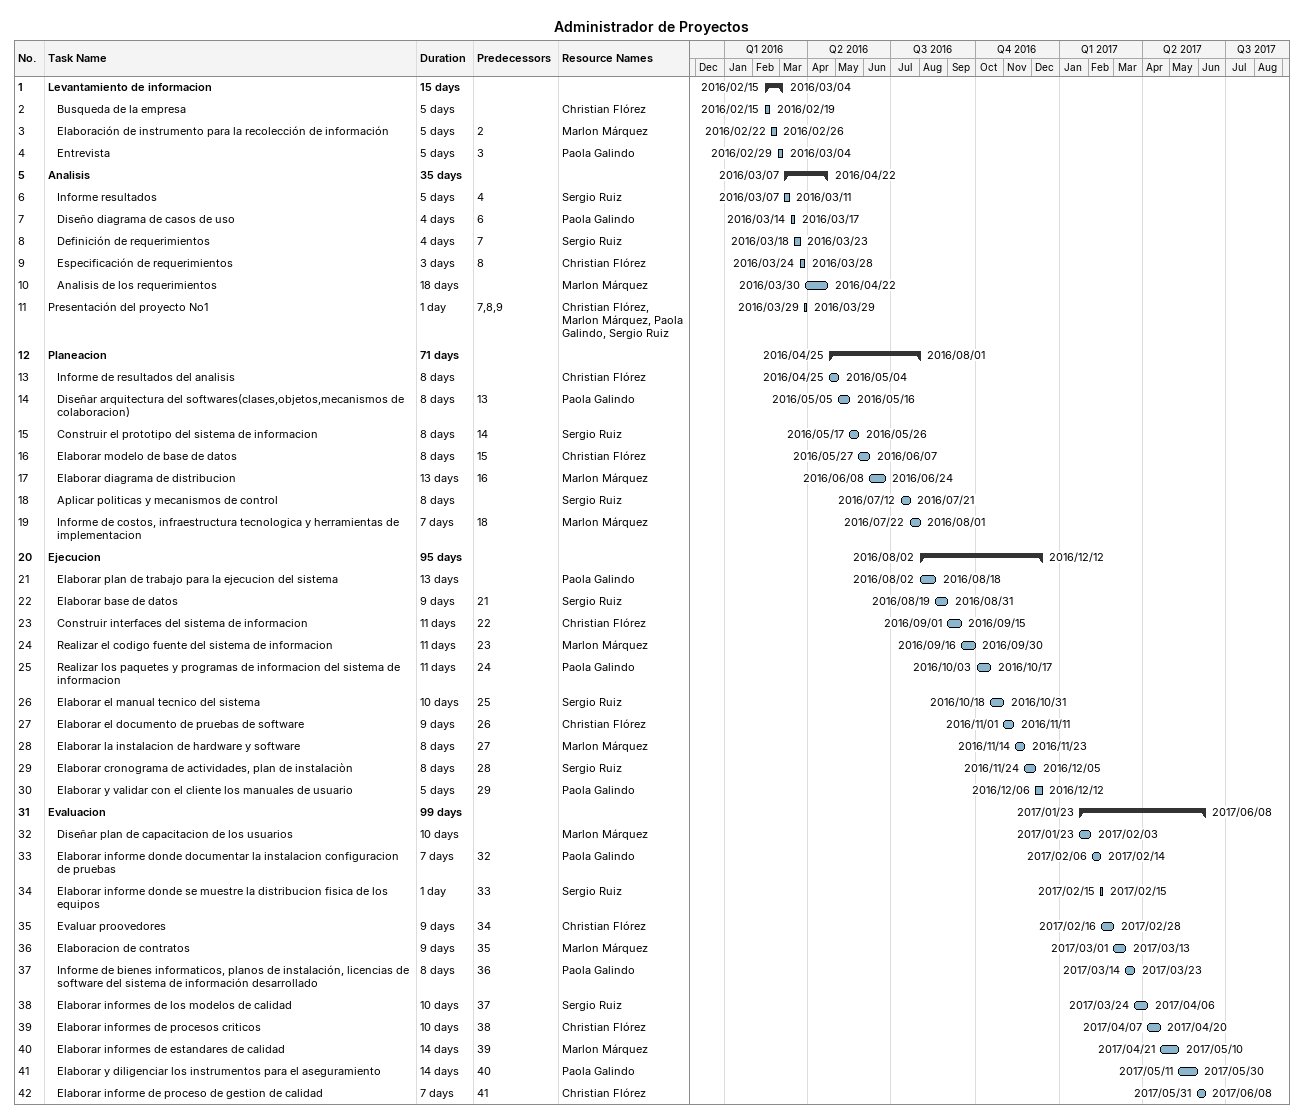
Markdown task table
Administrador de Proyectos

| ID | Level | Task | Duration | Start | Finish | Predecessors | Resources |
|---|---|---|---|---|---|---|---|
| 1 | 1 | **Levantamiento de informacion** | 15d | 2016-02-15 | 2016-03-04 |  |  |
| 2 | 2 | Busqueda de la empresa | 5d | 2016-02-15 | 2016-02-19 |  | Christian Flórez |
| 3 | 2 | Elaboración de instrumento para la recolección de información | 5d | 2016-02-22 | 2016-02-26 | 2 | Marlon Márquez |
| 4 | 2 | Entrevista | 5d | 2016-02-29 | 2016-03-04 | 3 | Paola Galindo |
| 5 | 1 | **Analisis** | 35d | 2016-03-07 | 2016-04-22 |  |  |
| 6 | 2 | Informe resultados | 5d | 2016-03-07 | 2016-03-11 | 4 | Sergio Ruiz |
| 7 | 2 | Diseño diagrama de casos de uso | 4d | 2016-03-14 | 2016-03-17 | 6 | Paola Galindo |
| 8 | 2 | Definición de requerimientos | 4d | 2016-03-18 | 2016-03-23 | 7 | Sergio Ruiz |
| 9 | 2 | Especificación de requerimientos | 3d | 2016-03-24 | 2016-03-28 | 8 | Christian Flórez |
| 10 | 2 | Analisis de los requerimientos | 18d | 2016-03-30 | 2016-04-22 |  | Marlon Márquez |
| 11 | 1 | Presentación del proyecto No1 | 1d | 2016-03-29 | 2016-03-29 | 7, 8, 9 | Christian Flórez, Marlon Márquez, Paola Galindo, Sergio Ruiz |
| 12 | 1 | **Planeacion** | 71d | 2016-04-25 | 2016-08-01 |  |  |
| 13 | 2 | Informe de resultados del analisis | 8d | 2016-04-25 | 2016-05-04 |  | Christian Flórez |
| 14 | 2 | Diseñar arquitectura del softwares(clases,objetos,mecanismos de colaboracion) | 8d | 2016-05-05 | 2016-05-16 | 13 | Paola Galindo |
| 15 | 2 | Construir el prototipo del sistema de informacion | 8d | 2016-05-17 | 2016-05-26 | 14 | Sergio Ruiz |
| 16 | 2 | Elaborar modelo de base de datos | 8d | 2016-05-27 | 2016-06-07 | 15 | Christian Flórez |
| 17 | 2 | Elaborar diagrama de distribucion | 13d | 2016-06-08 | 2016-06-24 | 16 | Marlon Márquez |
| 18 | 2 | Aplicar politicas y mecanismos de control | 8d | 2016-07-12 | 2016-07-21 |  | Sergio Ruiz |
| 19 | 2 | Informe de costos, infraestructura tecnologica y herramientas de implementacion | 7d | 2016-07-22 | 2016-08-01 | 18 | Marlon Márquez |
| 20 | 1 | **Ejecucion** | 95d | 2016-08-02 | 2016-12-12 |  |  |
| 21 | 2 | Elaborar plan de trabajo para la ejecucion del sistema | 13d | 2016-08-02 | 2016-08-18 |  | Paola Galindo |
| 22 | 2 | Elaborar base de datos | 9d | 2016-08-19 | 2016-08-31 | 21 | Sergio Ruiz |
| 23 | 2 | Construir interfaces del sistema de informacion | 11d | 2016-09-01 | 2016-09-15 | 22 | Christian Flórez |
| 24 | 2 | Realizar el codigo fuente del sistema de informacion | 11d | 2016-09-16 | 2016-09-30 | 23 | Marlon Márquez |
| 25 | 2 | Realizar los paquetes y programas de informacion del sistema de informacion | 11d | 2016-10-03 | 2016-10-17 | 24 | Paola Galindo |
| 26 | 2 | Elaborar el manual tecnico del sistema | 10d | 2016-10-18 | 2016-10-31 | 25 | Sergio Ruiz |
| 27 | 2 | Elaborar el documento de pruebas de software | 9d | 2016-11-01 | 2016-11-11 | 26 | Christian Flórez |
| 28 | 2 | Elaborar la instalacion de hardware y software | 8d | 2016-11-14 | 2016-11-23 | 27 | Marlon Márquez |
| 29 | 2 | Elaborar cronograma de actividades, plan de instalaciòn | 8d | 2016-11-24 | 2016-12-05 | 28 | Sergio Ruiz |
| 30 | 2 | Elaborar y validar con el cliente los manuales de usuario | 5d | 2016-12-06 | 2016-12-12 | 29 | Paola Galindo |
| 31 | 1 | **Evaluacion** | 99d | 2017-01-23 | 2017-06-08 |  |  |
| 32 | 2 | Diseñar plan de capacitacion de los usuarios | 10d | 2017-01-23 | 2017-02-03 |  | Marlon Márquez |
| 33 | 2 | Elaborar informe donde documentar la instalacion configuracion de pruebas | 7d | 2017-02-06 | 2017-02-14 | 32 | Paola Galindo |
| 34 | 2 | Elaborar informe donde se muestre la distribucion fisica de los equipos | 1d | 2017-02-15 | 2017-02-15 | 33 | Sergio Ruiz |
| 35 | 2 | Evaluar proovedores | 9d | 2017-02-16 | 2017-02-28 | 34 | Christian Flórez |
| 36 | 2 | Elaboracion de contratos | 9d | 2017-03-01 | 2017-03-13 | 35 | Marlon Márquez |
| 37 | 2 | Informe de bienes informaticos, planos de instalación, licencias de software del sistema de información desarrollado | 8d | 2017-03-14 | 2017-03-23 | 36 | Paola Galindo |
| 38 | 2 | Elaborar informes de los modelos de calidad | 10d | 2017-03-24 | 2017-04-06 | 37 | Sergio Ruiz |
| 39 | 2 | Elaborar informes de procesos criticos | 10d | 2017-04-07 | 2017-04-20 | 38 | Christian Flórez |
| 40 | 2 | Elaborar informes de estandares de calidad | 14d | 2017-04-21 | 2017-05-10 | 39 | Marlon Márquez |
| 41 | 2 | Elaborar y diligenciar los instrumentos para el aseguramiento | 14d | 2017-05-11 | 2017-05-30 | 40 | Paola Galindo |
| 42 | 2 | Elaborar informe de proceso de gestion de calidad | 7d | 2017-05-31 | 2017-06-08 | 41 | Christian Flórez |
